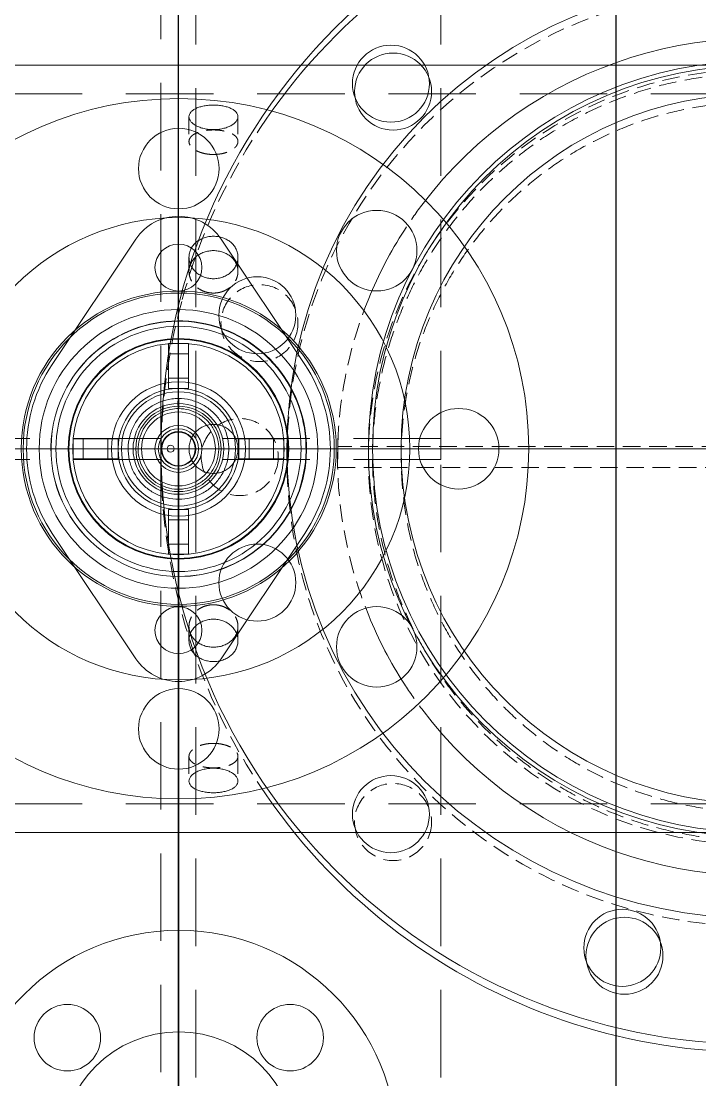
# Model space of a CAD drawing. Header units: millimetres. Extents: x -46397 to 283259, y -8690 to 23983.
# Drawn here: x 122236.7 to 122430.6, y 119.5 to 421.8 of the extents above; entities that cross this region are included whole.
import ezdxf

# ---------------------------------------------------------------- set-up
doc = ezdxf.new("R2010")
doc.units = ezdxf.units.MM
for name, pattern in [('CENTER', [2, 1.25, -0.25, 0.25, -0.25]), ('HIDDEN', [0.375, 0.25, -0.125]), ('HIDDENX2', [0.75, 0.5, -0.25])]:
    doc.linetypes.add(name, pattern=pattern)
for name, color, linetype, lineweight in [('CHUAN NET KHUAT', 4, 'HIDDEN', 0), ('DUONGCHINH', 7, 'Continuous', 25), ('DUONGTAM', 1, 'CENTER', 0)]:
    doc.layers.add(name, color=color, linetype=linetype, lineweight=lineweight)
doc.layers.add('flashshoot', color=7, linetype='Continuous')

# ---------------------------------------------------------------- blocks, each defined once
blk = doc.blocks.new('A$C90275d84')
at = {"color": 2, "linetype": 'Continuous', "lineweight": 0, "ltscale": 10}
for p, q in [((-109.55, 1960), (-109.55, -3000)), ((109.55, 1960), (109.55, -3000))]:
    blk.add_line(p, q, dxfattribs=at)
at = {"color": 1, "linetype": 'HIDDENX2', "lineweight": 0, "ltscale": 50}
for p, q in [((-101.37, 1960), (-101.37, -3000)), ((101.37, 1960), (101.37, -3000))]:
    blk.add_line(p, q, dxfattribs=at)
at = {"color": 1, "linetype": 'HIDDENX2', "lineweight": 0, "ltscale": 10}
for p, q in [((-94.87, 17), (-87.79, 17)), ((-54.77, 17), (-50.68, 17)), ((50.68, 17), (54.77, 17)), ((87.79, 17), (94.87, 17)), ((-94.87, 3), (-87.79, 3)), ((-54.77, 3), (-50.68, 3)), ((50.68, 3), (54.77, 3)), ((87.79, 3), (94.87, 3))]:
    blk.add_line(p, q, dxfattribs=at)
at = {"color": 2, "linetype": 'Continuous', "lineweight": 0, "ltscale": 10}
for points, knots in [([(-91.18, 10), (-91.18, 9.56), (-91.2, 9.11), (-91.3, 8.2), (-91.38, 7.75), (-91.57, 6.89), (-91.69, 6.48), (-91.98, 5.71), (-92.13, 5.36), (-92.47, 4.74), (-92.66, 4.45), (-93.06, 3.93), (-93.28, 3.71), (-93.73, 3.35), (-93.96, 3.22), (-94.42, 3.04), (-94.65, 3), (-95.09, 3), (-95.32, 3.04), (-95.76, 3.22), (-95.98, 3.35), (-96.39, 3.71), (-96.59, 3.93), (-96.94, 4.45), (-97.11, 4.74), (-97.39, 5.36), (-97.53, 5.71), (-97.76, 6.48), (-97.86, 6.89), (-98.02, 7.75), (-98.08, 8.2), (-98.16, 9.11), (-98.18, 9.56), (-98.18, 10.44), (-98.16, 10.89), (-98.08, 11.8), (-98.02, 12.25), (-97.86, 13.11), (-97.76, 13.52), (-97.53, 14.29), (-97.39, 14.64), (-97.11, 15.26), (-96.94, 15.55), (-96.59, 16.07), (-96.39, 16.29), (-95.98, 16.65), (-95.76, 16.78), (-95.32, 16.96), (-95.09, 17), (-94.65, 17), (-94.42, 16.96), (-93.96, 16.78), (-93.73, 16.65), (-93.28, 16.29), (-93.06, 16.07), (-92.66, 15.55), (-92.47, 15.26), (-92.13, 14.64), (-91.98, 14.29), (-91.69, 13.52), (-91.57, 13.11), (-91.38, 12.25), (-91.3, 11.8), (-91.2, 10.89), (-91.18, 10.44), (-91.18, 10)], [0, 0, 0, 0, 1.318789, 1.318789, 2.637578, 2.637578, 3.956368, 3.956368, 5.275157, 5.275157, 6.593945, 6.593945, 7.912734, 7.912734, 9.231522, 9.231522, 10.550311, 10.550311, 11.869099, 11.869099, 13.187888, 13.187888, 14.506676, 14.506676, 15.825465, 15.825465, 17.144254, 17.144254, 18.463043, 18.463043, 19.781833, 19.781833, 21.100622, 21.100622, 22.419411, 22.419411, 23.7382, 23.7382, 25.05699, 25.05699, 26.375779, 26.375779, 27.694567, 27.694567, 29.013356, 29.013356, 30.332144, 30.332144, 31.650933, 31.650933, 32.969721, 32.969721, 34.28851, 34.28851, 35.607298, 35.607298, 36.926087, 36.926087, 38.244876, 38.244876, 39.563665, 39.563665, 40.882454, 40.882454, 42.201244, 42.201244, 42.201244, 42.201244]), ([(-48.6, 10), (-48.6, 9.56), (-48.64, 9.11), (-48.8, 8.2), (-48.92, 7.75), (-49.24, 6.89), (-49.44, 6.48), (-49.9, 5.71), (-50.16, 5.36), (-50.71, 4.74), (-51.02, 4.45), (-51.7, 3.93), (-52.06, 3.71), (-52.82, 3.35), (-53.21, 3.22), (-54, 3.04), (-54.39, 3), (-55.16, 3), (-55.55, 3.04), (-56.33, 3.22), (-56.71, 3.35), (-57.45, 3.71), (-57.8, 3.93), (-58.45, 4.45), (-58.74, 4.74), (-59.27, 5.36), (-59.51, 5.71), (-59.94, 6.48), (-60.13, 6.89), (-60.43, 7.75), (-60.54, 8.2), (-60.69, 9.11), (-60.73, 9.56), (-60.73, 10.44), (-60.69, 10.89), (-60.54, 11.8), (-60.43, 12.25), (-60.13, 13.11), (-59.94, 13.52), (-59.51, 14.29), (-59.27, 14.64), (-58.74, 15.26), (-58.45, 15.55), (-57.8, 16.07), (-57.45, 16.29), (-56.71, 16.65), (-56.33, 16.78), (-55.55, 16.96), (-55.16, 17), (-54.39, 17), (-54, 16.96), (-53.21, 16.78), (-52.82, 16.65), (-52.06, 16.29), (-51.7, 16.07), (-51.02, 15.55), (-50.71, 15.26), (-50.16, 14.64), (-49.9, 14.29), (-49.44, 13.52), (-49.24, 13.11), (-48.92, 12.25), (-48.8, 11.8), (-48.64, 10.89), (-48.6, 10.44), (-48.6, 10)], [0, 0, 0, 0, 1.318789, 1.318789, 2.637578, 2.637578, 3.956368, 3.956368, 5.275157, 5.275157, 6.593945, 6.593945, 7.912734, 7.912734, 9.231522, 9.231522, 10.550311, 10.550311, 11.869099, 11.869099, 13.187888, 13.187888, 14.506676, 14.506676, 15.825465, 15.825465, 17.144254, 17.144254, 18.463043, 18.463043, 19.781833, 19.781833, 21.100622, 21.100622, 22.419411, 22.419411, 23.7382, 23.7382, 25.05699, 25.05699, 26.375779, 26.375779, 27.694567, 27.694567, 29.013356, 29.013356, 30.332144, 30.332144, 31.650933, 31.650933, 32.969721, 32.969721, 34.28851, 34.28851, 35.607298, 35.607298, 36.926087, 36.926087, 38.244876, 38.244876, 39.563665, 39.563665, 40.882454, 40.882454, 42.201244, 42.201244, 42.201244, 42.201244]), ([(-52.72, 16.59), (-52.81, 16.55), (-52.9, 16.51), (-53.36, 16.29), (-53.71, 16.07), (-54.35, 15.55), (-54.65, 15.26), (-55.17, 14.64), (-55.42, 14.29), (-55.85, 13.52), (-56.03, 13.11), (-56.33, 12.25), (-56.44, 11.8), (-56.59, 10.89), (-56.63, 10.44), (-56.63, 9.56), (-56.59, 9.11), (-56.44, 8.2), (-56.33, 7.75), (-56.03, 6.89), (-55.85, 6.48), (-55.42, 5.71), (-55.17, 5.36), (-54.65, 4.74), (-54.35, 4.45), (-53.71, 3.93), (-53.36, 3.71), (-52.9, 3.49), (-52.81, 3.45), (-52.72, 3.41)], [12.868165, 12.868165, 12.868165, 12.868165, 13.188536, 13.188536, 14.507389, 14.507389, 15.826243, 15.826243, 17.145097, 17.145097, 18.463951, 18.463951, 19.782805, 19.782805, 21.10166, 21.10166, 22.420514, 22.420514, 23.739368, 23.739368, 25.058222, 25.058222, 26.377077, 26.377077, 27.69593, 27.69593, 29.014783, 29.014783, 29.335155, 29.335155, 29.335155, 29.335155]), ([(-7, 10), (-7, 10.44), (-6.96, 10.89), (-6.78, 11.8), (-6.65, 12.25), (-6.29, 13.11), (-6.07, 13.52), (-5.55, 14.29), (-5.26, 14.64), (-4.64, 15.26), (-4.29, 15.55), (-3.52, 16.07), (-3.11, 16.29), (-2.25, 16.65), (-1.8, 16.78), (-0.89, 16.96), (-0.44, 17), (0.44, 17), (0.89, 16.96), (1.8, 16.78), (2.25, 16.65), (3.11, 16.29), (3.52, 16.07), (4.29, 15.55), (4.64, 15.26), (5.26, 14.64), (5.55, 14.29), (6.07, 13.52), (6.29, 13.11), (6.65, 12.25), (6.78, 11.8), (6.96, 10.89), (7, 10.44), (7, 9.56), (6.96, 9.11), (6.78, 8.2), (6.65, 7.75), (6.29, 6.89), (6.07, 6.48), (5.55, 5.71), (5.26, 5.36), (4.64, 4.74), (4.29, 4.45), (3.52, 3.93), (3.11, 3.71), (2.25, 3.35), (1.8, 3.22), (0.89, 3.04), (0.44, 3), (-0.44, 3), (-0.89, 3.04), (-1.8, 3.22), (-2.25, 3.35), (-3.11, 3.71), (-3.52, 3.93), (-4.29, 4.45), (-4.64, 4.74), (-5.26, 5.36), (-5.55, 5.71), (-6.07, 6.48), (-6.29, 6.89), (-6.65, 7.75), (-6.78, 8.2), (-6.96, 9.11), (-7, 9.56), (-7, 10)], [0, 0, 0, 0, 1.318789, 1.318789, 2.637578, 2.637578, 3.956368, 3.956368, 5.275157, 5.275157, 6.593945, 6.593945, 7.912734, 7.912734, 9.231522, 9.231522, 10.550311, 10.550311, 11.869099, 11.869099, 13.187888, 13.187888, 14.506676, 14.506676, 15.825465, 15.825465, 17.144254, 17.144254, 18.463043, 18.463043, 19.781833, 19.781833, 21.100622, 21.100622, 22.419411, 22.419411, 23.7382, 23.7382, 25.05699, 25.05699, 26.375779, 26.375779, 27.694567, 27.694567, 29.013356, 29.013356, 30.332144, 30.332144, 31.650933, 31.650933, 32.969721, 32.969721, 34.28851, 34.28851, 35.607298, 35.607298, 36.926087, 36.926087, 38.244876, 38.244876, 39.563665, 39.563665, 40.882454, 40.882454, 42.201244, 42.201244, 42.201244, 42.201244]), ([(48.6, 10), (48.6, 10.44), (48.64, 10.89), (48.8, 11.8), (48.92, 12.25), (49.24, 13.11), (49.44, 13.52), (49.9, 14.29), (50.16, 14.64), (50.71, 15.26), (51.02, 15.55), (51.7, 16.07), (52.06, 16.29), (52.82, 16.65), (53.21, 16.78), (54, 16.96), (54.39, 17), (55.16, 17), (55.55, 16.96), (56.33, 16.78), (56.71, 16.65), (57.45, 16.29), (57.8, 16.07), (58.45, 15.55), (58.74, 15.26), (59.27, 14.64), (59.51, 14.29), (59.94, 13.52), (60.13, 13.11), (60.43, 12.25), (60.54, 11.8), (60.69, 10.89), (60.73, 10.44), (60.73, 9.56), (60.69, 9.11), (60.54, 8.2), (60.43, 7.75), (60.13, 6.89), (59.94, 6.48), (59.51, 5.71), (59.27, 5.36), (58.74, 4.74), (58.45, 4.45), (57.8, 3.93), (57.45, 3.71), (56.71, 3.35), (56.33, 3.22), (55.55, 3.04), (55.16, 3), (54.39, 3), (54, 3.04), (53.21, 3.22), (52.82, 3.35), (52.06, 3.71), (51.7, 3.93), (51.02, 4.45), (50.71, 4.74), (50.16, 5.36), (49.9, 5.71), (49.44, 6.48), (49.24, 6.89), (48.92, 7.75), (48.8, 8.2), (48.64, 9.11), (48.6, 9.56), (48.6, 10)], [0, 0, 0, 0, 1.318789, 1.318789, 2.637578, 2.637578, 3.956368, 3.956368, 5.275157, 5.275157, 6.593945, 6.593945, 7.912734, 7.912734, 9.231522, 9.231522, 10.550311, 10.550311, 11.869099, 11.869099, 13.187888, 13.187888, 14.506676, 14.506676, 15.825465, 15.825465, 17.144254, 17.144254, 18.463043, 18.463043, 19.781833, 19.781833, 21.100622, 21.100622, 22.419411, 22.419411, 23.7382, 23.7382, 25.05699, 25.05699, 26.375779, 26.375779, 27.694567, 27.694567, 29.013356, 29.013356, 30.332144, 30.332144, 31.650933, 31.650933, 32.969721, 32.969721, 34.28851, 34.28851, 35.607298, 35.607298, 36.926087, 36.926087, 38.244876, 38.244876, 39.563665, 39.563665, 40.882454, 40.882454, 42.201244, 42.201244, 42.201244, 42.201244]), ([(52.72, 3.41), (52.81, 3.45), (52.9, 3.49), (53.36, 3.71), (53.71, 3.93), (54.35, 4.45), (54.65, 4.74), (55.17, 5.36), (55.42, 5.71), (55.85, 6.48), (56.03, 6.89), (56.33, 7.75), (56.44, 8.2), (56.59, 9.11), (56.63, 9.56), (56.63, 10.44), (56.59, 10.89), (56.44, 11.8), (56.33, 12.25), (56.03, 13.11), (55.85, 13.52), (55.42, 14.29), (55.17, 14.64), (54.65, 15.26), (54.35, 15.55), (53.71, 16.07), (53.36, 16.29), (52.9, 16.51), (52.81, 16.55), (52.72, 16.59)], [12.868165, 12.868165, 12.868165, 12.868165, 13.188536, 13.188536, 14.507389, 14.507389, 15.826243, 15.826243, 17.145097, 17.145097, 18.463951, 18.463951, 19.782805, 19.782805, 21.10166, 21.10166, 22.420514, 22.420514, 23.739368, 23.739368, 25.058222, 25.058222, 26.377077, 26.377077, 27.69593, 27.69593, 29.014783, 29.014783, 29.335155, 29.335155, 29.335155, 29.335155]), ([(91.18, 10), (91.18, 10.44), (91.2, 10.89), (91.3, 11.8), (91.38, 12.25), (91.57, 13.11), (91.69, 13.52), (91.98, 14.29), (92.13, 14.64), (92.47, 15.26), (92.66, 15.55), (93.06, 16.07), (93.28, 16.29), (93.73, 16.65), (93.96, 16.78), (94.42, 16.96), (94.65, 17), (95.09, 17), (95.32, 16.96), (95.76, 16.78), (95.98, 16.65), (96.39, 16.29), (96.59, 16.07), (96.94, 15.55), (97.11, 15.26), (97.39, 14.64), (97.53, 14.29), (97.76, 13.52), (97.86, 13.11), (98.02, 12.25), (98.08, 11.8), (98.16, 10.89), (98.18, 10.44), (98.18, 9.56), (98.16, 9.11), (98.08, 8.2), (98.02, 7.75), (97.86, 6.89), (97.76, 6.48), (97.53, 5.71), (97.39, 5.36), (97.11, 4.74), (96.94, 4.45), (96.59, 3.93), (96.39, 3.71), (95.98, 3.35), (95.76, 3.22), (95.32, 3.04), (95.09, 3), (94.65, 3), (94.42, 3.04), (93.96, 3.22), (93.73, 3.35), (93.28, 3.71), (93.06, 3.93), (92.66, 4.45), (92.47, 4.74), (92.13, 5.36), (91.98, 5.71), (91.69, 6.48), (91.57, 6.89), (91.38, 7.75), (91.3, 8.2), (91.2, 9.11), (91.18, 9.56), (91.18, 10)], [0, 0, 0, 0, 1.318789, 1.318789, 2.637578, 2.637578, 3.956368, 3.956368, 5.275157, 5.275157, 6.593945, 6.593945, 7.912734, 7.912734, 9.231522, 9.231522, 10.550311, 10.550311, 11.869099, 11.869099, 13.187888, 13.187888, 14.506676, 14.506676, 15.825465, 15.825465, 17.144254, 17.144254, 18.463043, 18.463043, 19.781833, 19.781833, 21.100622, 21.100622, 22.419411, 22.419411, 23.7382, 23.7382, 25.05699, 25.05699, 26.375779, 26.375779, 27.694567, 27.694567, 29.013356, 29.013356, 30.332144, 30.332144, 31.650933, 31.650933, 32.969721, 32.969721, 34.28851, 34.28851, 35.607298, 35.607298, 36.926087, 36.926087, 38.244876, 38.244876, 39.563665, 39.563665, 40.882454, 40.882454, 42.201244, 42.201244, 42.201244, 42.201244])]:
    blk.add_open_spline(points, degree=3, knots=knots, dxfattribs=at)
at = {"color": 1, "linetype": 'HIDDENX2', "lineweight": 0, "ltscale": 10}
for points, knots in [([(-84.08, 10), (-84.08, 10.44), (-84.1, 10.89), (-84.2, 11.8), (-84.28, 12.25), (-84.48, 13.11), (-84.6, 13.52), (-84.88, 14.29), (-85.04, 14.64), (-85.38, 15.26), (-85.57, 15.55), (-85.97, 16.07), (-86.19, 16.29), (-86.64, 16.65), (-86.88, 16.78), (-87.34, 16.96), (-87.57, 17), (-88.01, 17), (-88.23, 16.96), (-88.68, 16.78), (-88.89, 16.65), (-89.3, 16.29), (-89.5, 16.07), (-89.86, 15.55), (-90.02, 15.26), (-90.3, 14.64), (-90.43, 14.29), (-90.66, 13.52), (-90.76, 13.11), (-90.92, 12.25), (-90.98, 11.8), (-91.06, 10.89), (-91.08, 10.44), (-91.08, 9.56), (-91.06, 9.11), (-90.98, 8.2), (-90.92, 7.75), (-90.76, 6.89), (-90.66, 6.48), (-90.43, 5.71), (-90.3, 5.36), (-90.02, 4.74), (-89.86, 4.45), (-89.5, 3.93), (-89.3, 3.71), (-88.89, 3.35), (-88.68, 3.22), (-88.23, 3.04), (-88.01, 3), (-87.57, 3), (-87.34, 3.04), (-86.88, 3.22), (-86.64, 3.35), (-86.19, 3.71), (-85.97, 3.93), (-85.57, 4.45), (-85.38, 4.74), (-85.04, 5.36), (-84.88, 5.71), (-84.6, 6.48), (-84.48, 6.89), (-84.28, 7.75), (-84.2, 8.2), (-84.1, 9.11), (-84.08, 9.56), (-84.08, 10)], [0, 0, 0, 0, 1.318854, 1.318854, 2.637708, 2.637708, 3.956563, 3.956563, 5.275417, 5.275417, 6.59427, 6.59427, 7.913123, 7.913123, 9.231977, 9.231977, 10.55083, 10.55083, 11.869683, 11.869683, 13.188536, 13.188536, 14.507389, 14.507389, 15.826243, 15.826243, 17.145097, 17.145097, 18.463951, 18.463951, 19.782805, 19.782805, 21.10166, 21.10166, 22.420514, 22.420514, 23.739368, 23.739368, 25.058222, 25.058222, 26.377077, 26.377077, 27.69593, 27.69593, 29.014783, 29.014783, 30.333636, 30.333636, 31.652489, 31.652489, 32.971343, 32.971343, 34.290196, 34.290196, 35.609049, 35.609049, 36.927902, 36.927902, 38.246757, 38.246757, 39.565611, 39.565611, 40.884465, 40.884465, 42.203319, 42.203319, 42.203319, 42.203319]), ([(-44.5, 10), (-44.5, 10.44), (-44.54, 10.89), (-44.7, 11.8), (-44.82, 12.25), (-45.14, 13.11), (-45.34, 13.52), (-45.8, 14.29), (-46.06, 14.64), (-46.61, 15.26), (-46.93, 15.55), (-47.6, 16.07), (-47.97, 16.29), (-48.73, 16.65), (-49.12, 16.78), (-49.91, 16.96), (-50.3, 17), (-51.07, 17), (-51.46, 16.96), (-52.14, 16.8), (-52.43, 16.71), (-52.72, 16.59)], [0, 0, 0, 0, 1.318854, 1.318854, 2.637708, 2.637708, 3.956563, 3.956563, 5.275417, 5.275417, 6.59427, 6.59427, 7.913123, 7.913123, 9.231977, 9.231977, 10.55083, 10.55083, 11.869683, 11.869683, 12.868165, 12.868165, 12.868165, 12.868165]), ([(52.72, 16.59), (52.43, 16.71), (52.14, 16.8), (51.46, 16.96), (51.07, 17), (50.3, 17), (49.91, 16.96), (49.12, 16.78), (48.73, 16.65), (47.97, 16.29), (47.6, 16.07), (46.93, 15.55), (46.61, 15.26), (46.06, 14.64), (45.8, 14.29), (45.34, 13.52), (45.14, 13.11), (44.82, 12.25), (44.7, 11.8), (44.54, 10.89), (44.5, 10.44), (44.5, 10)], [29.335155, 29.335155, 29.335155, 29.335155, 30.333636, 30.333636, 31.652489, 31.652489, 32.971343, 32.971343, 34.290196, 34.290196, 35.609049, 35.609049, 36.927902, 36.927902, 38.246757, 38.246757, 39.565611, 39.565611, 40.884465, 40.884465, 42.203319, 42.203319, 42.203319, 42.203319]), ([(84.08, 10), (84.08, 9.56), (84.1, 9.11), (84.2, 8.2), (84.28, 7.75), (84.48, 6.89), (84.6, 6.48), (84.88, 5.71), (85.04, 5.36), (85.38, 4.74), (85.57, 4.45), (85.97, 3.93), (86.19, 3.71), (86.64, 3.35), (86.88, 3.22), (87.34, 3.04), (87.57, 3), (88.01, 3), (88.23, 3.04), (88.68, 3.22), (88.89, 3.35), (89.3, 3.71), (89.5, 3.93), (89.86, 4.45), (90.02, 4.74), (90.3, 5.36), (90.43, 5.71), (90.66, 6.48), (90.76, 6.89), (90.92, 7.75), (90.98, 8.2), (91.06, 9.11), (91.08, 9.56), (91.08, 10.44), (91.06, 10.89), (90.98, 11.8), (90.92, 12.25), (90.76, 13.11), (90.66, 13.52), (90.43, 14.29), (90.3, 14.64), (90.02, 15.26), (89.86, 15.55), (89.5, 16.07), (89.3, 16.29), (88.89, 16.65), (88.68, 16.78), (88.23, 16.96), (88.01, 17), (87.57, 17), (87.34, 16.96), (86.88, 16.78), (86.64, 16.65), (86.19, 16.29), (85.97, 16.07), (85.57, 15.55), (85.38, 15.26), (85.04, 14.64), (84.88, 14.29), (84.6, 13.52), (84.48, 13.11), (84.28, 12.25), (84.2, 11.8), (84.1, 10.89), (84.08, 10.44), (84.08, 10)], [0, 0, 0, 0, 1.318854, 1.318854, 2.637708, 2.637708, 3.956563, 3.956563, 5.275417, 5.275417, 6.59427, 6.59427, 7.913123, 7.913123, 9.231977, 9.231977, 10.55083, 10.55083, 11.869683, 11.869683, 13.188536, 13.188536, 14.507389, 14.507389, 15.826243, 15.826243, 17.145097, 17.145097, 18.463951, 18.463951, 19.782805, 19.782805, 21.10166, 21.10166, 22.420514, 22.420514, 23.739368, 23.739368, 25.058222, 25.058222, 26.377077, 26.377077, 27.69593, 27.69593, 29.014783, 29.014783, 30.333636, 30.333636, 31.652489, 31.652489, 32.971343, 32.971343, 34.290196, 34.290196, 35.609049, 35.609049, 36.927902, 36.927902, 38.246757, 38.246757, 39.565611, 39.565611, 40.884465, 40.884465, 42.203319, 42.203319, 42.203319, 42.203319]), ([(-52.72, 3.41), (-52.43, 3.29), (-52.14, 3.2), (-51.46, 3.04), (-51.07, 3), (-50.3, 3), (-49.91, 3.04), (-49.12, 3.22), (-48.73, 3.35), (-47.97, 3.71), (-47.6, 3.93), (-46.93, 4.45), (-46.61, 4.74), (-46.06, 5.36), (-45.8, 5.71), (-45.34, 6.48), (-45.14, 6.89), (-44.82, 7.75), (-44.7, 8.2), (-44.54, 9.11), (-44.5, 9.56), (-44.5, 10)], [29.335155, 29.335155, 29.335155, 29.335155, 30.333636, 30.333636, 31.652489, 31.652489, 32.971343, 32.971343, 34.290196, 34.290196, 35.609049, 35.609049, 36.927902, 36.927902, 38.246757, 38.246757, 39.565611, 39.565611, 40.884465, 40.884465, 42.203319, 42.203319, 42.203319, 42.203319]), ([(44.5, 10), (44.5, 9.56), (44.54, 9.11), (44.7, 8.2), (44.82, 7.75), (45.14, 6.89), (45.34, 6.48), (45.8, 5.71), (46.06, 5.36), (46.61, 4.74), (46.93, 4.45), (47.6, 3.93), (47.97, 3.71), (48.73, 3.35), (49.12, 3.22), (49.91, 3.04), (50.3, 3), (51.07, 3), (51.46, 3.04), (52.14, 3.2), (52.43, 3.29), (52.72, 3.41)], [0, 0, 0, 0, 1.318854, 1.318854, 2.637708, 2.637708, 3.956563, 3.956563, 5.275417, 5.275417, 6.59427, 6.59427, 7.913123, 7.913123, 9.231977, 9.231977, 10.55083, 10.55083, 11.869683, 11.869683, 12.868165, 12.868165, 12.868165, 12.868165])]:
    blk.add_open_spline(points, degree=3, knots=knots, dxfattribs=at)
at = {"layer": 'DUONGTAM', "ltscale": 100}
blk.add_line((0, 2440), (0, -3000), dxfattribs=at)
blk = doc.blocks.new('A$Cda035db7')
at = {"layer": 'DUONGCHINH', "color": 2, "ltscale": 10}
for p, q in [((0, 0), (-990, 0)), ((0, 0), (-990, 0)), ((990, 0), (0, 0)), ((990, 0), (0, 0))]:
    blk.add_line(p, q, dxfattribs=at)
at = {"layer": 'DUONGTAM', "ltscale": 200}
blk.add_line((0, -3546.23), (0, 3546.23), dxfattribs=at)
blk = doc.blocks.new('A$Cc76405f5')
at = {"color": 2, "linetype": 'Continuous', "lineweight": 0, "ltscale": 10}
for centre, radius in [((0, 165), 170), ((0, 165), 134), ((0, 165), 110.75), ((0, 165), 109.55), ((0, 165), 101.37), ((142.47, 126.82), 11), ((-104.3, 60.7), 11), ((104.3, 60.7), 11), ((-38.18, 22.53), 11), ((38.18, 22.53), 11)]:
    blk.add_circle(centre, radius, dxfattribs=at)
blk = doc.blocks.new('A$Cd0a137ae')
at = {"color": 3, "linetype": 'HIDDENX2', "lineweight": 0, "ltscale": 50}
for radius in [605, 600, 600]:
    blk.add_circle((0, 2.33), radius, dxfattribs=at)
at = {"color": 2, "linetype": 'Continuous', "lineweight": 0}
blk.add_arc((0, 2.33), 606, 270, 90, dxfattribs=at)
at = {"layer": 'DUONGCHINH', "color": 2}
blk.add_circle((0, 2.33), 606, dxfattribs=at)
at = {"layer": 'DUONGTAM', "ltscale": 100}
for p, q in [((0, 608.33), (0, -603.67)), ((-606, 2.33), (606, 2.33))]:
    blk.add_line(p, q, dxfattribs=at)
blk = doc.blocks.new('A$C87972526')
at = {"color": 5, "linetype": 'Continuous', "lineweight": 0}
blk.add_circle((0, 2.34), 656, dxfattribs=at)
blk = doc.blocks.new('ksajd jkajkdqwe')
at = {"color": 100, "linetype": 'Continuous', "lineweight": 0, "ltscale": 10}
for p, q in [((4992.5, 59.92), (4968.58, 24.11)), ((5040.75, 24.11), (5016.83, 59.92)), ((5001.79, 20.21), (5001.79, 30.06)), ((5001.79, 30.06), (5007.54, 30.06)), ((5007.54, 30.06), (5007.54, 20.21)), ((5007.54, 27.18), (5001.79, 27.18)), ((5001.79, 17.27), (5001.79, 20.21)), ((5001.79, 20.21), (5007.54, 20.21)), ((5007.54, 20.21), (5007.54, 17.27)), ((5001.79, 17.27), (5007.54, 17.27)), ((4974.6, 2.88), (4984.46, 2.88)), ((4974.6, -2.88), (4974.6, 2.88)), ((4977.48, 2.88), (4977.48, -2.88)), ((4984.46, 2.88), (4987.4, 2.88)), ((4984.46, -2.88), (4984.46, 2.88)), ((4987.4, -2.88), (4987.4, 2.88)), ((5021.93, 2.88), (5021.93, -2.88)), ((5021.93, 2.88), (5024.87, 2.88)), ((5024.87, 2.88), (5024.87, -2.88)), ((5024.87, 2.88), (5034.73, 2.88)), ((5031.85, -2.88), (5031.85, 2.88)), ((5034.73, 2.88), (5034.73, -2.88)), ((4984.46, -2.88), (4974.6, -2.88)), ((4987.4, -2.88), (4984.46, -2.88)), ((5024.87, -2.88), (5021.93, -2.88)), ((5034.73, -2.88), (5024.87, -2.88)), ((5007.54, -17.27), (5001.79, -17.27)), ((5001.79, -20.21), (5001.79, -17.27)), ((5007.54, -17.27), (5007.54, -20.21)), ((5007.54, -20.21), (5001.79, -20.21)), ((5001.79, -30.06), (5001.79, -20.21)), ((5007.54, -20.21), (5007.54, -30.06)), ((4968.58, -24.11), (4992.5, -59.92)), ((5016.83, -59.92), (5040.75, -24.11)), ((5001.79, -27.18), (5007.54, -27.18)), ((5007.54, -30.06), (5001.79, -30.06))]:
    blk.add_line(p, q, dxfattribs=at)
at = {"color": 1, "linetype": 'HIDDENX2', "lineweight": 0, "ltscale": 10}
for p, q in [((5050.2, 3.05), (5050.24, 3.05)), ((5050.2, 0.05), (5050.2, 3.05)), ((5166.67, 0.67), (5050.15, 0.67)), ((5050.2, -2.95), (5050.2, 0.05)), ((5050.24, -2.95), (5050.2, -2.95)), ((5050.15, -5.33), (5166.67, -5.33))]:
    blk.add_line(p, q, dxfattribs=at)
for centre, radius in [((5169.67, -2.33), 134), ((5169.67, -2.33), 110.75), ((5027.81, 35.92), 11), ((5022.17, -2.33), 11), ((5065.99, -106.55), 11)]:
    blk.add_circle(centre, radius, dxfattribs=at)
at = {"color": 2, "linetype": 'Continuous', "lineweight": 0, "ltscale": 10}
for centre, radius in [((5065.99, 102.05), 11), ((5004.75, 0.05), 100), ((5004.75, 80.05), 11.5), ((5061.32, 56.62), 11.5), ((5004.75, 0.05), 66), ((5004.75, 0.05), 45), ((5004.75, 0.05), 44.45), ((5084.75, 0.05), 11.5), ((5061.32, -56.52), 11.5), ((5004.75, -79.95), 11.5), ((5132.11, -144.73), 11), ((5004.75, -199.95), 62.5), ((4972.93, -168.13), 9.5), ((5036.57, -168.13), 9.5), ((5004.75, -199.95), 33.5)]:
    blk.add_circle(centre, radius, dxfattribs=at)
at = {"color": 100, "linetype": 'Continuous', "lineweight": 0, "ltscale": 10}
for centre, radius in [((5004.67, 51.8), 6.71), ((5004.75, 0.05), 44.45), ((5004.67, 0), 39.81), ((5004.67, 0), 35.01), ((5004.67, 0), 35.01), ((5004.67, 0), 31.5), ((5004.67, 0), 31.3), ((5004.67, 0), 30.21), ((5004.67, 0), 19.18), ((5004.67, 0), 17.27), ((5004.67, 0), 16.31), ((5004.67, 0), 12.97), ((5004.67, 0), 12.2), ((5004.67, 0), 10.55), ((5004.67, 0), 6.71), ((5004.67, 0), 5.76), ((5004.67, 0), 4.94), ((5004.67, 0), 4.8), ((5004.67, -51.8), 6.71)]:
    blk.add_circle(centre, radius, dxfattribs=at)
at = {"color": 2, "linetype": 'Continuous', "lineweight": 0, "ltscale": 10}
for centre, radius, start, end in [((5169.67, -2.33), 170, 0, 145.3049), ((5169.67, -2.33), 119.55, 0, 143.0237), ((5169.67, -2.33), 119.55, 147.1561, 157.7419), ((5169.75, 0.05), 170, 164.6549, 164.8459), ((5169.67, -2.33), 170, 214.6951, 0), ((5169.67, -2.33), 119.55, 216.9763, 0), ((5169.75, 0.05), 170, 195.1541, 195.3451), ((5169.67, -2.33), 119.55, 202.2581, 212.8439)]:
    blk.add_arc(centre, radius, start, end, dxfattribs=at)
at = {"color": 1, "linetype": 'HIDDENX2', "lineweight": 0, "ltscale": 10}
for radius, start, end in [(170, 145.3049, 164.6549), (119.55, 143.0237, 147.1561), (119.55, 157.7419, 202.2581), (170, 164.8459, 195.1541), (170, 195.3451, 214.6951), (119.55, 212.8439, 216.9763)]:
    blk.add_arc((5169.67, -2.33), radius, start, end, dxfattribs=at)
at = {"color": 100, "linetype": 'Continuous', "lineweight": 0, "ltscale": 10}
for centre, radius, start, end in [((5004.67, 51.8), 14.63, 33.749, 146.251), ((5004.75, 0.05), 36.5, 270, 153.8215), ((5004.67, 0), 36.45, 270.1301, 153.6914), ((5004.67, 0), 43.4, 146.251, 213.749), ((5004.67, 0), 43.4, 326.251, 33.749), ((5004.67, 0), 36.45, 153.6914, 270.1301), ((5004.75, 0.05), 36.5, 153.8215, 270), ((5004.67, -51.8), 14.63, 213.749, 326.251)]:
    blk.add_arc(centre, radius, start, end, dxfattribs=at)
at = {"color": 2, "linetype": 'Continuous', "lineweight": 0, "ltscale": 10}
blk.add_ellipse((5002.41, 0.05), major_axis=(0, -1), ratio=1, dxfattribs=at)
blk.add_ellipse((5002.41, 0.05), major_axis=(0, -1), ratio=1, dxfattribs=at)
at = {"color": 1, "linetype": 'HIDDENX2', "lineweight": 0, "ltscale": 10}
for points, knots in [([(5279.22, -2.33), (5279.22, -5.77), (5279.05, -9.27), (5278.38, -16.3), (5277.87, -19.84), (5276.49, -26.91), (5275.61, -30.43), (5273.52, -37.39), (5272.3, -40.83), (5269.51, -47.56), (5267.95, -50.86), (5264.53, -57.25), (5262.66, -60.36), (5258.66, -66.32), (5256.53, -69.18), (5252.06, -74.61), (5249.72, -77.19), (5244.87, -82.07), (5242.27, -84.44), (5236.79, -88.98), (5233.91, -91.14), (5227.91, -95.19), (5224.79, -97.08), (5218.35, -100.54), (5215.04, -102.11), (5208.27, -104.92), (5204.82, -106.15), (5197.83, -108.26), (5194.3, -109.14), (5187.21, -110.53), (5183.66, -111.04), (5176.61, -111.72), (5173.11, -111.88), (5166.23, -111.88), (5162.73, -111.72), (5155.68, -111.04), (5152.12, -110.53), (5145.04, -109.14), (5141.51, -108.27), (5134.52, -106.16), (5131.07, -104.92), (5124.3, -102.12), (5120.99, -100.54), (5114.55, -97.08), (5111.43, -95.19), (5105.43, -91.15), (5102.55, -88.99), (5097.07, -84.45), (5094.47, -82.07), (5089.61, -77.2), (5087.28, -74.62), (5082.8, -69.18), (5080.67, -66.32), (5076.68, -60.36), (5074.81, -57.26), (5071.38, -50.86), (5069.82, -47.56), (5067.04, -40.83), (5065.81, -37.39), (5063.72, -30.43), (5062.85, -26.91), (5061.47, -19.84), (5060.95, -16.3), (5060.28, -9.27), (5060.12, -5.77), (5060.12, 1.1), (5060.28, 4.6), (5060.95, 11.64), (5061.47, 15.18), (5062.85, 22.24), (5063.72, 25.76), (5065.81, 32.72), (5067.04, 36.16), (5069.82, 42.89), (5071.38, 46.19), (5074.81, 52.59), (5076.68, 55.69), (5080.67, 61.65), (5082.8, 64.51), (5087.28, 69.95), (5089.61, 72.53), (5094.47, 77.4), (5097.07, 79.78), (5102.55, 84.32), (5105.43, 86.48), (5111.43, 90.53), (5114.55, 92.41), (5120.99, 95.88), (5124.3, 97.45), (5131.07, 100.26), (5134.52, 101.49), (5141.51, 103.6), (5145.04, 104.47), (5152.12, 105.86), (5155.68, 106.38), (5162.73, 107.05), (5166.23, 107.22), (5173.11, 107.22), (5176.61, 107.05), (5183.66, 106.38), (5187.21, 105.86), (5194.3, 104.47), (5197.83, 103.6), (5204.82, 101.49), (5208.27, 100.25), (5215.04, 97.45), (5218.35, 95.87), (5224.79, 92.41), (5227.91, 90.52), (5233.91, 86.47), (5236.79, 84.31), (5242.27, 79.78), (5244.87, 77.4), (5249.72, 72.52), (5252.06, 69.95), (5256.53, 64.51), (5258.66, 61.65), (5262.66, 55.69), (5264.53, 52.59), (5267.95, 46.19), (5269.51, 42.89), (5272.3, 36.16), (5273.52, 32.72), (5275.61, 25.76), (5276.49, 22.24), (5277.87, 15.18), (5278.38, 11.64), (5279.05, 4.6), (5279.22, 1.1), (5279.22, -2.33)], [0, 0, 0, 0, 10.310277, 10.310277, 20.620554, 20.620554, 30.930831, 30.930831, 41.241109, 41.241109, 51.551386, 51.551386, 61.861663, 61.861663, 72.17194, 72.17194, 82.482217, 82.482217, 92.930722, 92.930722, 103.379227, 103.379227, 113.827732, 113.827732, 124.276237, 124.276237, 134.724742, 134.724742, 145.173246, 145.173246, 155.621751, 155.621751, 166.070256, 166.070256, 176.515688, 176.515688, 186.961119, 186.961119, 197.406551, 197.406551, 207.851982, 207.851982, 218.297414, 218.297414, 228.742845, 228.742845, 239.188277, 239.188277, 249.633709, 249.633709, 259.943671, 259.943671, 270.253634, 270.253634, 280.563597, 280.563597, 290.87356, 290.87356, 301.183523, 301.183523, 311.493485, 311.493485, 321.803448, 321.803448, 332.113411, 332.113411, 342.423374, 342.423374, 352.733337, 352.733337, 363.043299, 363.043299, 373.353262, 373.353262, 383.663225, 383.663225, 393.973188, 393.973188, 404.283151, 404.283151, 414.593114, 414.593114, 425.038545, 425.038545, 435.483977, 435.483977, 445.929408, 445.929408, 456.37484, 456.37484, 466.820271, 466.820271, 477.265703, 477.265703, 487.711134, 487.711134, 498.156566, 498.156566, 508.605071, 508.605071, 519.053576, 519.053576, 529.502081, 529.502081, 539.950585, 539.950585, 550.39909, 550.39909, 560.847595, 560.847595, 571.2961, 571.2961, 581.744605, 581.744605, 592.054882, 592.054882, 602.365159, 602.365159, 612.675436, 612.675436, 622.985714, 622.985714, 633.295991, 633.295991, 643.606268, 643.606268, 653.916545, 653.916545, 664.226822, 664.226822, 664.226822, 664.226822]), ([(5271.04, -2.33), (5271.04, -5.51), (5270.89, -8.75), (5270.26, -15.26), (5269.79, -18.54), (5268.51, -25.07), (5267.7, -28.33), (5265.77, -34.77), (5264.63, -37.95), (5262.06, -44.18), (5260.61, -47.23), (5257.44, -53.15), (5255.72, -56.02), (5252.02, -61.54), (5250.05, -64.19), (5245.91, -69.22), (5243.75, -71.6), (5239.26, -76.11), (5236.85, -78.31), (5231.78, -82.51), (5229.12, -84.51), (5223.56, -88.26), (5220.67, -90), (5214.72, -93.21), (5211.65, -94.66), (5205.39, -97.26), (5202.2, -98.4), (5195.73, -100.35), (5192.46, -101.16), (5185.9, -102.45), (5182.62, -102.93), (5176.09, -103.55), (5172.85, -103.7), (5166.48, -103.7), (5163.24, -103.55), (5156.72, -102.93), (5153.43, -102.45), (5146.88, -101.17), (5143.61, -100.36), (5137.14, -98.4), (5133.95, -97.26), (5127.69, -94.67), (5124.62, -93.21), (5118.67, -90.01), (5115.78, -88.26), (5110.22, -84.51), (5107.56, -82.52), (5102.49, -78.32), (5100.08, -76.12), (5095.59, -71.61), (5093.43, -69.22), (5089.29, -64.19), (5087.32, -61.54), (5083.62, -56.03), (5081.89, -53.15), (5078.72, -47.23), (5077.28, -44.18), (5074.7, -37.95), (5073.57, -34.77), (5071.63, -28.33), (5070.82, -25.07), (5069.54, -18.54), (5069.07, -15.26), (5068.45, -8.75), (5068.3, -5.51), (5068.3, 0.85), (5068.45, 4.08), (5069.07, 10.59), (5069.54, 13.87), (5070.82, 20.41), (5071.63, 23.67), (5073.57, 30.11), (5074.7, 33.29), (5077.28, 39.52), (5078.72, 42.57), (5081.89, 48.49), (5083.62, 51.36), (5087.32, 56.88), (5089.29, 59.52), (5093.43, 64.55), (5095.59, 66.94), (5100.08, 71.45), (5102.49, 73.65), (5107.56, 77.85), (5110.22, 79.85), (5115.78, 83.59), (5118.67, 85.34), (5124.62, 88.54), (5127.69, 90), (5133.95, 92.6), (5137.14, 93.74), (5143.61, 95.69), (5146.88, 96.5), (5153.43, 97.78), (5156.72, 98.26), (5163.24, 98.89), (5166.48, 99.04), (5172.85, 99.04), (5176.09, 98.89), (5182.62, 98.26), (5185.9, 97.78), (5192.46, 96.5), (5195.73, 95.69), (5202.2, 93.74), (5205.39, 92.59), (5211.65, 90), (5214.72, 88.54), (5220.67, 85.34), (5223.56, 83.59), (5229.12, 79.84), (5231.78, 77.84), (5236.85, 73.65), (5239.26, 71.45), (5243.75, 66.94), (5245.91, 64.55), (5250.05, 59.52), (5252.02, 56.87), (5255.72, 51.36), (5257.44, 48.49), (5260.61, 42.57), (5262.06, 39.52), (5264.63, 33.29), (5265.77, 30.11), (5267.7, 23.67), (5268.51, 20.41), (5269.79, 13.87), (5270.26, 10.59), (5270.89, 4.08), (5271.04, 0.85), (5271.04, -2.33)], [0, 0, 0, 0, 9.540414, 9.540414, 19.080829, 19.080829, 28.621243, 28.621243, 38.161657, 38.161657, 47.702071, 47.702071, 57.242486, 57.242486, 66.7829, 66.7829, 76.323314, 76.323314, 85.991342, 85.991342, 95.659369, 95.659369, 105.327397, 105.327397, 114.995424, 114.995424, 124.663451, 124.663451, 134.331479, 134.331479, 143.999506, 143.999506, 153.667534, 153.667534, 163.332938, 163.332938, 172.998342, 172.998342, 182.663746, 182.663746, 192.32915, 192.32915, 201.994554, 201.994554, 211.659958, 211.659958, 221.325363, 221.325363, 230.990767, 230.990767, 240.530913, 240.530913, 250.071059, 250.071059, 259.611205, 259.611205, 269.151351, 269.151351, 278.691497, 278.691497, 288.231643, 288.231643, 297.771789, 297.771789, 307.311935, 307.311935, 316.852081, 316.852081, 326.392227, 326.392227, 335.932373, 335.932373, 345.472519, 345.472519, 355.012665, 355.012665, 364.552811, 364.552811, 374.092957, 374.092957, 383.633103, 383.633103, 393.298507, 393.298507, 402.963911, 402.963911, 412.629315, 412.629315, 422.294719, 422.294719, 431.960123, 431.960123, 441.625527, 441.625527, 451.290932, 451.290932, 460.956336, 460.956336, 470.624363, 470.624363, 480.292391, 480.292391, 489.960418, 489.960418, 499.628446, 499.628446, 509.296473, 509.296473, 518.964501, 518.964501, 528.632528, 528.632528, 538.300556, 538.300556, 547.84097, 547.84097, 557.381384, 557.381384, 566.921798, 566.921798, 576.462213, 576.462213, 586.002627, 586.002627, 595.543041, 595.543041, 605.083455, 605.083455, 614.62387, 614.62387, 614.62387, 614.62387])]:
    blk.add_open_spline(points, degree=3, knots=knots, dxfattribs=at)
at = {"color": 100, "linetype": 'Continuous', "lineweight": 0, "ltscale": 10}
for points, knots in [([(5004.67, 14.39), (5005.8, 14.39), (5006.95, 14.25), (5009.15, 13.72), (5010.23, 13.32), (5012.24, 12.28), (5013.19, 11.64), (5014.91, 10.17), (5015.68, 9.32), (5017, 7.49), (5017.56, 6.48), (5018.41, 4.39), (5018.72, 3.28), (5019.06, 1.04), (5019.1, -0.1), (5018.9, -2.36), (5018.67, -3.48), (5017.95, -5.63), (5017.47, -6.67), (5016.27, -8.59), (5015.55, -9.48), (5013.93, -11.06), (5013.02, -11.77), (5011.08, -12.93), (5010.03, -13.4), (5007.87, -14.07), (5006.75, -14.28), (5004.49, -14.43), (5003.34, -14.37), (5001.11, -13.99), (5000.01, -13.66), (4997.93, -12.77), (4996.94, -12.19), (4995.13, -10.83), (4994.3, -10.04), (4992.86, -8.3), (4992.24, -7.33), (4991.24, -5.3), (4990.86, -4.22), (4990.37, -2.01), (4990.26, -0.87), (4990.3, 1.4), (4990.46, 2.53), (4991.03, 4.72), (4991.45, 5.79), (4992.51, 7.79), (4993.17, 8.73), (4994.68, 10.42), (4995.53, 11.18), (4997.39, 12.47), (4998.41, 13), (5000.52, 13.82), (5001.63, 14.11), (5003.38, 14.34), (5004.02, 14.39), (5004.67, 14.39)], [0, 0, 0, 0, 3.426142, 3.426142, 6.835963, 6.835963, 10.24594, 10.24594, 13.655916, 13.655916, 17.065892, 17.065892, 20.475867, 20.475867, 23.885843, 23.885843, 27.295818, 27.295818, 30.705794, 30.705794, 34.11577, 34.11577, 37.525745, 37.525745, 40.935721, 40.935721, 44.345697, 44.345697, 47.755672, 47.755672, 51.165648, 51.165648, 54.575623, 54.575623, 57.985599, 57.985599, 61.395575, 61.395575, 64.80555, 64.80555, 68.215526, 68.215526, 71.625502, 71.625502, 75.035477, 75.035477, 78.445453, 78.445453, 81.855429, 81.855429, 85.265404, 85.265404, 88.67538, 88.67538, 90.601287, 90.601287, 90.601287, 90.601287]), ([(5004.67, 11.51), (5004.68, 11.51), (5004.7, 11.55), (5004.74, 11.68), (5004.76, 11.79), (5004.79, 12.05), (5004.8, 12.2), (5004.81, 12.55), (5004.82, 12.73), (5004.82, 13.11), (5004.81, 13.29), (5004.8, 13.64), (5004.79, 13.8), (5004.76, 14.07), (5004.75, 14.18), (5004.71, 14.34), (5004.69, 14.38), (5004.65, 14.39), (5004.63, 14.36), (5004.59, 14.23), (5004.58, 14.13), (5004.55, 13.88), (5004.54, 13.73), (5004.52, 13.39), (5004.51, 13.2), (5004.51, 12.83), (5004.52, 12.64), (5004.53, 12.29), (5004.54, 12.13), (5004.57, 11.85), (5004.58, 11.73), (5004.6, 11.65), (5004.61, 11.61), (5004.62, 11.57), (5004.64, 11.52), (5004.65, 11.51), (5004.66, 11.51), (5004.67, 11.51), (5004.67, 11.51)], [-1.8232205, -1.8232205, -1.8232205, -1.8232205, -1.7656573, -1.7656573, -1.7070607, -1.7070607, -1.648464, -1.648464, -1.5898673, -1.5898673, -1.5312706, -1.5312706, -1.472674, -1.472674, -1.4140773, -1.4140773, -1.3554806, -1.3554806, -1.296884, -1.296884, -1.2382873, -1.2382873, -1.1796906, -1.1796906, -1.121094, -1.121094, -1.0624973, -1.0624973, -1.0039006, -1.0039006, -0.9453039, -0.9453039, -0.9453039, -0.912127, -0.912127, -0.8789501, -0.8789501, -0.8779166, -0.8779166, -0.8779166, -0.8779166]), ([(5004.67, 11.51), (5003.89, 11.51), (5003.12, 11.43), (5001.37, 11.07), (5000.4, 10.74), (4998.59, 9.83), (4997.74, 9.25), (4996.23, 7.9), (4995.56, 7.11), (4994.46, 5.42), (4994.02, 4.49), (4993.4, 2.56), (4993.21, 1.55), (4993.12, -0.48), (4993.21, -1.5), (4993.65, -3.48), (4994, -4.45), (4994.94, -6.24), (4995.53, -7.08), (4996.91, -8.56), (4997.7, -9.22), (4999.42, -10.29), (5000.36, -10.72), (5002.29, -11.31), (5003.31, -11.47), (5005.33, -11.54), (5006.36, -11.43), (5008.33, -10.96), (5009.29, -10.59), (5011.07, -9.62), (5011.9, -9.01), (5013.36, -7.61), (5014, -6.81), (5015.05, -5.07), (5015.46, -4.13), (5016.01, -2.18), (5016.16, -1.16), (5016.19, 0.86), (5016.07, 1.88), (5015.56, 3.84), (5015.18, 4.8), (5014.18, 6.56), (5013.56, 7.38), (5012.13, 8.82), (5011.32, 9.45), (5009.57, 10.46), (5008.61, 10.86), (5006.67, 11.38), (5005.66, 11.51), (5004.67, 11.51)], [217.872949, 217.872949, 217.872949, 217.872949, 220.200301, 220.200301, 223.258388, 223.258388, 226.316476, 226.316476, 229.374564, 229.374564, 232.432652, 232.432652, 235.490739, 235.490739, 238.548827, 238.548827, 241.606915, 241.606915, 244.665002, 244.665002, 247.72309, 247.72309, 250.781178, 250.781178, 253.839266, 253.839266, 256.897353, 256.897353, 259.955441, 259.955441, 263.013529, 263.013529, 266.071617, 266.071617, 269.129704, 269.129704, 272.187792, 272.187792, 275.24588, 275.24588, 278.303968, 278.303968, 281.362055, 281.362055, 284.420143, 284.420143, 287.478231, 287.478231, 290.496402, 290.496402, 290.496402, 290.496402])]:
    blk.add_open_spline(points, degree=3, knots=knots, dxfattribs=at)
blk = doc.blocks.new('SD1-3')
at = {"layer": 'CHUAN NET KHUAT', "ltscale": 100}
for p, q in [((120, 1135.34), (120, 921.34)), ((130, 921.34), (130, 1135.34)), ((200, 921.34), (200, 1135.34)), ((120, 921.34), (50, 921.34)), ((200, 921.34), (130, 921.34)), ((200, 915.34), (200, 921.34)), ((120, 915.34), (50, 915.34)), ((120, 915.34), (120, 701.34)), ((130, 701.34), (130, 915.34)), ((200, 915.34), (130, 915.34)), ((200, 701.34), (200, 915.34))]:
    blk.add_line(p, q, dxfattribs=at)
at = {"layer": 'DUONGCHINH'}
blk.add_line((250, 1832.98), (250, 3.7), dxfattribs=at)

msp = doc.modelspace()

# ---------------------------------------------------------------- linework, layer by layer
msp.add_line((122281.61, 299.65, -1.5), (122281.61, -89.87, -1.5))

# ---------------------------------------------------------------- block references
for name, p in [('SD1-3', (122156.61, -618.69, -1.5)), ('A$C87972526', (122279.28, 297.32, -1.5)), ('A$Cd0a137ae', (122281.61, 297.32, -1.5)), ('ksajd jkajkdqwe', (117276.94, 299.65, -1.5))]:
    msp.add_blockref(name, p)
at = {"layer": 'flashshoot', "rotation": 270}
for name in ['A$Cda035db7', 'A$C90275d84', 'A$Cc76405f5']:
    msp.add_blockref(name, (122281.61, 299.65, -1.5), dxfattribs=at)

doc.saveas('drawing.dxf')
